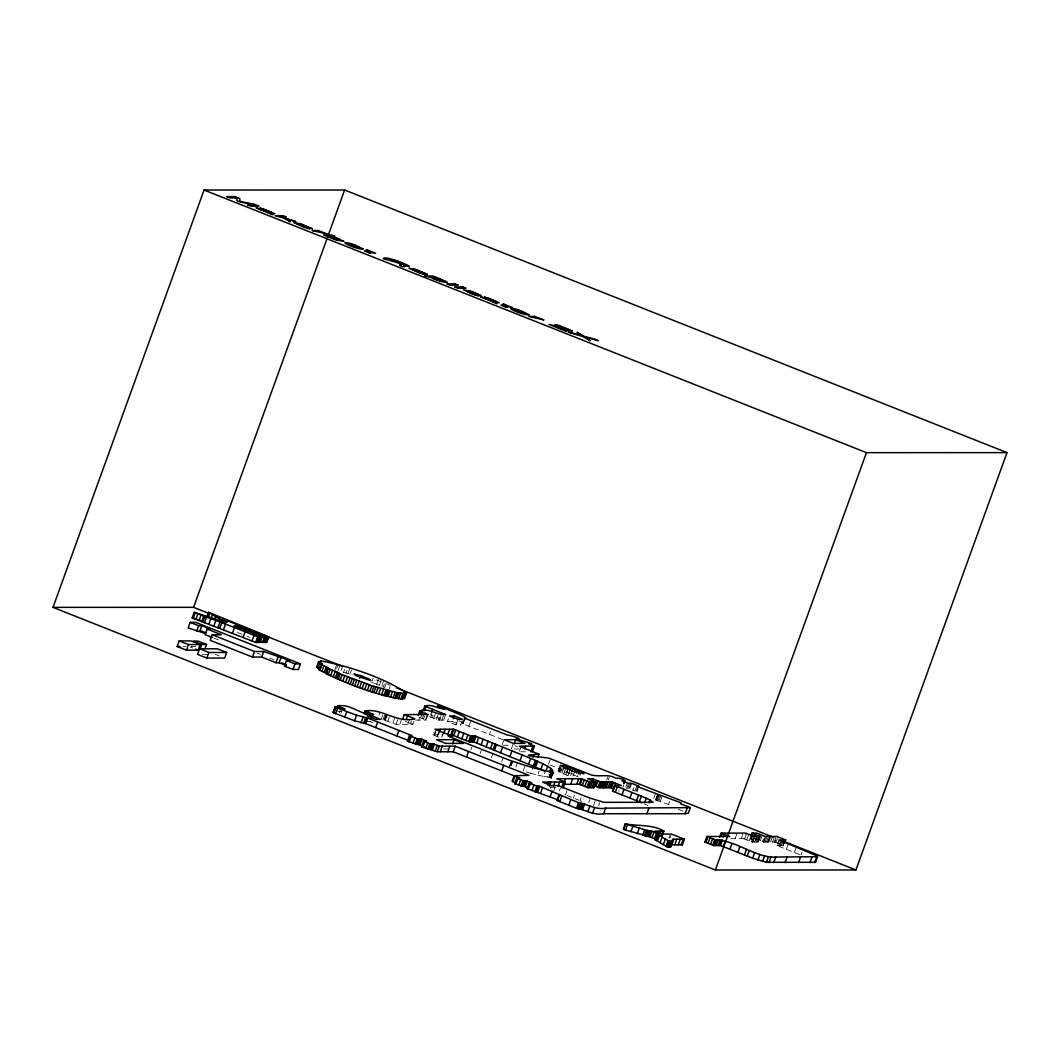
<?xml version="1.0" encoding="UTF-8"?>
<svg xmlns="http://www.w3.org/2000/svg" width="1060" height="1060" viewBox="0 0 1060 1060"><rect width="100%" height="100%" fill="white"/><g stroke="black" fill="none" stroke-linecap="round" stroke-linejoin="round"><path stroke-width="0.75" stroke-dasharray="5 3.75" d="M572.36 771.057L570.346 776.635C542.905 765.691 569.193 772.342 577.382 776.635M334.88 669.721L336.894 664.156M336.656 668.502L338.166 664.328M338.113 670.423L340.141 664.858M342.791 665.786L340.764 671.351L352.291 674.862M343.559 672.358L344.566 669.575M345.944 673.126L346.951 670.331M347.958 673.63L349.972 668.052M349.972 674.12L351.483 669.947M339.306 712.678L340.817 708.504M340.869 713.261L342.38 709.074M372.219 680.772L373.226 677.989M385.747 684.773L384.74 687.556L374.021 683.13L375.028 680.335M376.724 684.097L378.738 678.519M379.48 685.051L381.494 679.487M381.812 685.979L383.826 680.401M365.316 721.555L370.139 721.542L371.146 718.76M383.415 686.787L384.435 684.005M379.056 715.023L380.063 712.24M388.967 689.397L389.974 686.615M382.872 714.89L381.348 719.064L396.042 724.338L412.817 724.351L414.831 718.786M383.031 719.74L385.045 714.162M384.038 720.137L386.052 714.559M384.356 720.137L386.37 714.559M385.018 720.137L387.033 714.559M385.429 720.137L387.443 714.559M387.814 721.078L389.828 715.513M392.902 723.106L394.929 717.527M396.042 724.338L398.057 718.773M399.766 724.351L401.276 720.177M407.808 724.351L409.822 718.786M412.817 724.351L410.578 723.437L411.585 720.654M418.753 720.124L419.76 717.342M428.108 714.559L426.093 720.124L420.608 717.872L421.615 715.089M422.357 718.601L423.867 714.427M423.576 719.091L424.583 716.295M425.418 719.819L427.432 714.241M431.632 712.108L430.625 714.89L443.65 720.124L445.664 714.559M429.366 716.706L430.824 717.183L432.838 711.618M443.65 720.124L438.376 720.098L432.4 717.739L434.428 712.174M433.752 718.269L435.766 712.704M436.481 719.356L438.495 713.778M443.425 732.632L441.41 738.197L432.93 734.832L433.938 732.049M438.376 720.098L439.383 717.315M439.41 720.124L441.424 714.559M433.977 735.256L435.991 729.691M434.693 734.832L435.7 732.049M441.901 720.124L443.915 714.559M437.144 736.514L438.654 732.327M438.469 734.832L439.476 732.049M462.306 720.734L460.795 724.908L455.959 724.908L447.452 721.542L448.459 718.746M447.452 721.542L452.275 721.542L453.283 718.746M455.959 724.908L457.973 719.342M502.678 739.602L462.372 723.609L463.392 720.826M462.372 723.609L465.128 718.017M463.114 723.596L465.83 717.819M468.865 726.193L470.878 720.628M470.852 749.884L471.859 747.088M480.18 753.435L481.704 749.261M489.428 734.355L490.435 731.572M491.376 757.701L492.887 753.528M502.003 745.273L504.03 739.708M501.791 761.663L503.301 757.489M511.317 748.969L513.345 743.391M509.462 766.512L511.49 760.828M509.582 766.353L511.755 760.749M510.695 765.293L512.205 761.106M511 765.333L512.51 761.146M511.344 765.36L512.351 762.577M519.426 751.275L520.95 747.101M515.902 767.042L517.413 762.856M523.136 771.031L525.15 765.466M526.184 771.945L530.769 773.296L532.783 767.731M530.769 773.296L537.764 775.112L539.275 770.938M537.764 775.112L543.621 776.397L545.635 770.819M548.457 764.379L550.471 758.801M543.621 776.397L547.834 777.033L549.849 771.455M547.834 777.033L551.544 778.146L549.12 777.099L551.134 771.534M549.279 777.311L551.306 771.746M549.888 777.417L551.902 771.852M550.021 777.59L552.048 772.024M549.12 777.099L550.484 776.702L551.995 772.515M550.524 777.682L552.538 772.117M550.63 777.828L551.637 775.032M551.094 777.987L553.108 772.422M553.36 772.462L551.346 778.04L553.558 772.568M550.299 788.348L551.306 785.566M558.209 770.978L560.276 765.161M558.567 771.375L560.581 765.797M559.335 771.892L561.747 765.161M553.691 791.144L555.202 786.957M560.462 772.515L563.045 765.413M561.933 773.244L563.947 767.678M563.721 774.038L565.735 768.473M559.362 790.853L560.369 788.057M566.53 772.515L567.537 769.732M565.801 774.913L567.816 769.335M568.703 773.244L569.71 770.461M568.067 775.801L569.074 773.005M566.994 790.694L565.483 794.867L561.508 793.291M573.076 775.999L574.083 773.217M573.394 798.008L574.401 795.225M581.039 797.849L580.032 800.631L582.801 801.731L583.822 798.948M588.737 802.394L589.758 799.611M593.494 805.56L595.005 801.387M606.731 779.908L607.738 777.126M598.715 805.573L599.721 802.791M608.228 780.12L609.235 777.338M622.776 787.487L623.783 784.705M625.864 787.116L627.374 782.942M626.659 788.693L628.673 783.115M627.798 788.693L629.812 783.115M628.964 788.693L630.978 783.115M631.733 783.327L629.719 788.905L635.351 791.131M633.058 790.23L634.066 787.434M635.192 790.455L636.702 786.281M637.881 786.281L635.867 791.846L636.994 791.846L638.001 789.064M638.014 787.408L636.994 791.846M655.424 793.794L653.397 799.372L671.444 805.441M655.345 800.101L657.359 794.536M655.968 800.101L657.982 794.536M656.63 800.101L658.644 794.536M656.922 800.128L658.936 794.563M657.955 800.353L659.969 794.775M659.068 800.578L661.082 795.013M660.393 801.068L662.42 795.49M668.515 804.275L669.523 801.492M668.939 838.248L669.947 835.452M669.893 838.248L670.9 835.452M735.057 838.685L737.084 833.107M741.165 838.685L743.179 833.107M730.698 838.685L743.722 838.685L745.737 833.107M744.61 839.03L746.624 833.465M746.717 839.865L748.731 834.299M749.235 840.871L751.249 835.293M750.48 838.685L751.99 834.498M750.864 839.03L751.871 836.247M751.354 841.706L753.369 836.141M743.722 838.685L752.242 842.064L754.256 836.486M752.892 842.064L754.905 836.486M754.442 842.064L756.456 836.486M755.488 840.871L757.516 835.293M756.283 842.051L758.311 836.486M757.807 839.865L759.318 835.691M757.608 841.706L759.622 836.141M757.834 842.051L759.861 836.486M752.242 842.064L758.496 842.051L760.51 836.486M760.325 840.871L762.339 835.293M762.431 841.706L763.438 838.924M754.799 838.685L763.319 842.051L765.333 836.486M763.823 842.051L765.837 836.486M765.029 842.051L767.042 836.486M766.46 842.051L768.487 836.486M767.665 842.051L769.679 836.486M768.169 842.051L770.183 836.486M768.884 842.051L770.898 836.486M770.567 842.051L772.581 836.486M772.568 842.051L774.582 836.486M774.25 842.051L776.264 836.486M763.319 842.051L774.953 842.051L776.967 836.486M775.867 842.422L777.881 836.844M799.637 854.532L776.953 845.535L778.967 839.971M777.656 845.535L779.67 839.971M779.338 845.535L781.353 839.971M779.736 846.649L781.763 841.07M781.353 845.535L782.36 842.753M782.823 845.178L784.334 840.991M783.035 845.535L784.042 842.753M776.953 845.535L783.737 845.535L784.745 842.753M786.387 849.272L788.401 843.707M794.324 852.426L796.338 846.861M800.976 855.062L801.983 852.28M182.996 646.481L185.911 646.481M195.994 646.64L191.171 646.64L194.006 647.766M202.394 654.365L207.243 654.365M337.716 711.591L341.969 711.591M415.48 720.124L426.2 720.124M432.93 734.832L443.159 734.832M503.46 745.273L510.734 745.273M443.663 748.969L451.745 748.969M514.232 748.969L520.049 748.969M520.553 751.765L526.595 751.765M550.273 787.659L556.049 787.659M751.672 838.685L749.976 838.685L758.496 842.051M430.824 717.183L432.4 717.739M376.433 679.857L384.117 682.905M385.654 683.514L390.266 685.343M774.953 842.051L783.737 845.535M237.466 632.475L243.005 634.675M247.152 636.318L249.908 637.418M678.426 809.297L683.104 811.138M514.975 745.803L517.638 746.849M452.275 721.542L460.795 724.908M618.417 790.773L619.332 791.131M549.941 764.962L567.683 771.998M569.167 772.581L578.071 776.119M257.421 653.212L260.455 654.417M269.571 658.035L274.129 659.837M213.736 638.054L219.433 640.319M405.49 721.423L410.578 723.437M215.326 654.365L219.314 655.941M566.808 795.397L578.707 800.115M190.151 647.011L192.801 648.058M370.139 721.542L372.974 722.668M371.716 682.163L374.021 683.13M418.846 717.077L420.608 717.872M459.059 720.774L463.816 723.384M644.228 803.798L647.938 805.573M548.855 773.999L550.484 776.702"/><path stroke-width="1.5" d="M406.589 692.948L404.324 692.71L402.31 698.275L404.575 698.527L406.589 692.948C383.322 677.512 349.601 666.329 320.385 660.791C324.108 664.01 313.482 659.161 322.081 663.997L320.067 669.562L316.556 667.191L319.206 667.575M321.458 663.494L319.206 669.893C344.99 683.356 374.339 694.817 402.376 699.216M404.324 692.71C403.992 696.062 395.367 687.781 395.99 698.527M532.915 746.187L530.901 751.765L532.411 751.659L534.425 746.081L519.387 746.187L538.997 754.256C509.727 755.701 549.53 756.933 550.471 758.801L590.473 774.661C598.635 777.55 607.883 773.389 615.608 778.159C618.669 778.12 627.467 778.742 623.797 783.472M53 607.367L204.077 190.031L344.632 190.005L1007 452.633L855.923 869.969L715.367 869.995L53 607.367L193.556 607.34L208.926 613.435M177.179 646.481L179.193 640.916L190.827 640.916L200.141 644.599L198.127 650.178L186.494 650.178L177.179 646.481L180.081 646.481M193.556 607.34L344.632 190.005M286.2 665.548L279.098 662.738L275.958 662.738L261.674 657.067L252.452 657.067L210.211 640.319L212.225 634.755L254.48 651.502L263.702 651.502L289.632 660.539L286.491 660.539L284.477 666.104L292.984 669.483L298.443 669.483L300.457 663.904L195.636 622.352L190.177 622.352L188.163 627.917L205.481 633.549M259.594 641.26L262.496 642.413L266.802 642.413L268.816 636.835L264.51 636.835L236.565 625.758L234.088 625.758L262.032 636.835L260.018 642.413L255.712 642.413L192.138 617.874L194.165 612.309L224.428 621.995L227.237 621.995L220.202 619.199L208.648 612.309L207.137 616.483M193.251 618.325L195.265 612.746M195.888 619.371L197.902 613.793M186.494 650.178L188.508 644.599L200.141 644.599M199.041 620.617L201.055 615.038M196.67 631.296L198.684 625.718L201.824 625.718L210.331 629.097L207.19 629.097L205.176 634.662L212.305 637.497M201.678 621.663L203.692 616.085M202.791 622.101L204.805 616.536L194.165 612.309M199.797 631.296L201.824 625.718M204.553 622.737L206.567 617.158M208.277 617.158L209.787 612.985M199.558 648.799L197.544 654.365L206.859 658.061L224.64 658.061L226.654 652.483L217.34 648.799L199.558 648.799L208.873 652.496L226.654 652.483M208.767 624.234L210.794 618.669M200.194 648.627L201.705 644.453L206.528 644.453L205.017 648.627M210.98 618.762L212.49 614.575M214.703 619.279L215.71 616.483M213.802 626.036L215.816 620.458M206.859 658.061L208.873 652.496M218.015 627.533L220.93 619.49M219.791 628.169L221.805 622.591L204.805 616.536M223.527 629.653L225.541 624.075M232.431 633.178L234.445 627.613M243.071 637.391L245.085 631.826M251.975 640.929L253.989 635.364M255.712 642.413L257.726 636.835L262.032 636.835M256.162 642.413L258.176 636.835M257.222 642.413L259.25 636.835M252.452 657.067L254.48 651.502M258.507 642.413L260.522 636.835M260.098 639.869L261.608 635.682M259.567 642.413L261.581 636.835M262.496 642.413L264.51 636.835M262.946 642.413L264.96 636.835M264.006 642.413L266.034 636.835M265.278 642.413L267.305 636.835M266.351 642.413L268.365 636.835M261.674 657.067L263.702 651.502M275.958 662.738L277.985 657.16M279.098 662.738L281.112 657.16M292.984 669.483L294.998 663.904L300.457 663.904M316.543 667.469L318.57 661.625M317.881 668.224L319.895 662.659M319.206 669.893L322.081 663.997M319.935 670.437L321.644 664.156M321.948 671.351L323.962 665.786L321.948 664.858M324.214 672.358L326.228 666.793L323.962 665.786M325.685 673.126L327.699 667.548L326.228 666.793M326.215 673.63L327.699 667.548M326.719 674.12L328.229 668.065M328.123 674.862L330.137 669.297L328.732 668.555M330.561 675.856L332.588 670.278L330.137 669.297M333.264 676.903L335.278 671.338L332.588 670.278M335.397 677.83L337.411 672.252L335.278 671.338M336.815 678.599L338.842 673.034L337.411 672.252M338.206 679.38L340.22 673.816L338.842 673.034M340.167 680.255L342.181 674.69L340.22 673.816M342.764 681.209L344.792 675.631L371.835 685.754L398.003 692.962M408.537 740.596L365.7 723.622L354.57 720.774L333.913 712.903L333.171 712.452L335.397 706.728L345.096 709.074L337.411 706.026C350.568 703.178 360.864 715.633 373.703 714.559L365.17 710.862L364.163 713.645M333.171 712.452L335.397 706.728M333.37 712.307L335.821 706.728M333.913 712.903L336.007 706.728M345.56 682.176L347.574 676.598M335.596 713.632L337.61 708.053L335.185 706.874M348.077 683.13L350.091 677.565M350.237 684.097L352.264 678.519M352.344 685.051L354.358 679.487M354.65 685.979L356.663 680.401M344.765 717.169L346.779 711.591L337.61 708.053M359.645 678.426L360.652 675.644L369.105 678.996L370.921 680.666L355.829 675.644L354.014 673.975L360.652 675.644M357.167 686.801L359.194 681.222M359.698 687.556L361.725 681.991M362.189 688.39L364.203 682.826M364.759 689.397L366.773 683.832M354.57 720.774L356.584 715.208L367.714 718.044L412.009 735.613L409.412 735.653L407.398 741.218L422.887 746.028M367.356 690.444L369.37 684.879M369.821 691.332L371.835 685.754M371.954 691.915L373.968 686.35M361.009 722.933L363.024 717.368M365.21 714.241L366.217 711.459M373.928 692.392L375.942 686.814M363.514 723.463L365.541 717.898M366.972 715.036L367.979 712.254M365.104 723.622L367.118 718.044M376.075 693.001L378.089 687.423M365.7 723.622L367.714 718.044M378.725 693.916L380.739 688.351M371.146 718.76L372.153 715.977L380.673 719.356L375.85 719.356L367.33 715.977L372.153 715.977M381.507 694.923L383.521 689.344M383.879 695.678L385.906 690.113M385.429 695.996L387.443 690.418M386.608 696.115L388.623 690.537M375.651 727.558L377.678 721.992M388.119 696.407L390.133 690.842M390.491 697.122L392.505 691.557M393.141 697.957L395.155 692.392M395.181 698.527L397.208 692.948M396.215 698.275L398.242 692.71M396.891 698.222L398.904 692.657M398.653 698.633L400.667 693.054M400.852 699.216L402.866 693.637M402.151 697.241L403.661 693.054M402.35 699.507L404.39 693.637M403.794 698.527L405.808 692.962M402.774 718.76L404.284 714.572L428.214 714.559L419.747 710.902L418.236 715.076M396.904 735.985L398.918 730.419M406.497 718.64L407.504 715.858M409.716 737.044L408.206 741.218L407.398 741.218M409.107 741.907L411.121 736.342L409.412 735.653M419.866 714.294L420.873 711.512M421.615 715.089L422.622 712.293M423.284 710.2L424.795 706.013C431.937 703.84 437.727 708.782 444.392 709.06C421.297 699.746 461.868 714.149 465.83 717.819L464.399 718.031L507.647 735.203C509.847 734.911 525.548 740.026 516.087 738.807L531.696 743.669L528.702 743.762L534.425 746.081M424.424 710.73L425.934 706.543L424.795 706.013M412.923 743.418L414.937 737.853M415.334 744.372L417.349 738.807L420.767 738.82L426.849 741.231L423.523 741.245L421.509 746.81L422.715 747.3L437.316 751.752L453.216 751.765L515.054 776.212M415.944 744.385L417.958 738.82M417.242 744.385L419.257 738.82M418.077 744.385L420.197 738.82M418.21 744.385L420.343 738.82M418.581 744.385L420.595 738.82M418.753 744.385L420.767 738.82M431.632 712.108L432.639 709.326L425.934 706.543M419.972 744.875L421.999 739.297M422.715 747.3L424.729 741.735L423.523 741.245M425.749 748.506L427.763 742.928M427.816 749.327L429.83 743.749L433.249 743.775L439.33 746.174L455.23 746.2L528.953 775.35L514.14 775.748L512.112 781.313L515.796 782.863M428.505 749.34L430.532 743.775M430.121 749.34L432.135 743.775M431.234 749.34L433.249 743.775M432.387 749.791L434.401 744.226M439.476 732.049L440.483 729.267M435.276 750.944L437.303 745.365M443.663 733.44L445.173 729.267M437.316 751.752L439.33 746.174M440.271 751.779L442.285 746.2M453.283 718.746L454.289 715.964L462.809 719.342L457.973 719.342L449.466 715.964L454.289 715.964M449.665 729.267L447.651 734.832L451.785 734.858L469.262 741.775L473.913 741.921L533.273 766.181C538.122 769.454 537.91 751.99 535.141 766.619M450.844 734.832L452.858 729.267L453.812 729.293L471.289 736.21L475.94 736.342L536.89 760.921L535.048 766.698M451.785 734.858L453.812 729.293M447.837 751.765L449.851 746.2M453.707 735.627L455.72 730.048M452.647 743.881L454.157 739.708L463.472 743.404L445.677 743.404L436.362 739.708L454.157 739.708M457.377 737.071L459.391 731.506M453.216 751.765L455.23 746.2M461.776 738.82L463.79 733.255M465.87 740.45L467.884 734.871M468.639 741.536L470.653 735.971M469.262 741.775L471.289 736.21M469.805 741.775L471.819 736.21M470.746 741.775L472.76 736.21M471.846 741.775L473.86 736.21M466.572 756.986L468.586 751.421M472.826 741.775L474.84 736.21M473.462 741.775L475.476 736.21M473.913 741.921L475.94 736.342M476.669 743.007L478.683 737.442M481.134 744.783L483.148 739.204M486.142 746.77L488.17 741.192M490.542 748.506L492.569 742.941M493.152 749.539L495.166 743.974M494.556 750.122L496.57 744.544M500.625 752.64L502.639 747.075M501.685 770.912L503.712 765.346M514.153 743.881L515.663 739.708L524.978 743.391L513.345 743.391L504.03 739.708L515.663 739.708M509.9 756.482L511.914 750.917M520.01 760.683L522.024 755.104M512.921 781.723L514.935 776.158L514.14 775.748M524.74 748.983L525.747 746.187M528.185 787.779L514.683 783.737L516.697 778.172L519.93 778.133L514.935 776.158M516.299 781.472L517.81 777.298M515.65 784.148L517.664 778.583L516.697 778.172M518.645 785.341L520.659 779.762M528.596 764.233L530.609 758.668M520.884 786.228L522.898 780.663L526.343 780.703L531.881 783.128M521.547 786.268L523.56 780.703M532.981 757.449L533.988 754.654M523.123 786.268L525.137 780.703M524.329 786.268L526.343 780.703M525.336 786.653L527.35 781.074M533.273 766.181L535.287 760.616M533.816 766.327L535.843 760.762M534.147 766.367L536.174 760.802M534.439 766.406L536.453 760.828M537.857 757.449L538.997 754.256M557.984 799.849L527.204 788.706L529.218 783.128L531.471 783.128M528.688 786.387L530.199 782.214M529.205 785.91L530.212 783.128M528.251 789.144L530.265 783.578L529.218 783.128M531.921 790.601L533.935 785.036M544.429 771.256L540.799 769.374L542.813 763.81L537.142 761.08M534.889 791.78L536.903 786.202L539.765 786.295L578.482 802.685C587.717 804.116 595.786 810.118 605.618 808.144L690.338 807.64L688.324 813.206L685.158 813.709L603.604 813.722C593.772 815.697 585.703 809.681 576.454 808.263L557.242 800.618L559.176 794.549M535.486 791.86L537.5 786.295M536.731 791.86L538.745 786.295M537.751 791.86L539.765 786.295M546.139 770.487L547.649 766.314L542.813 763.81M540.6 792.96L542.627 787.394M549.358 772.607L550.869 768.421L547.649 766.314M551.465 772.846L552.472 770.063L550.869 768.421M547.596 784.877L548.603 782.081M548.298 784.877L549.305 782.081M549.451 786.268L550.962 782.081M553.413 786.268L554.923 782.081M550.14 796.749L552.154 791.171M563.642 768.579L564.649 765.797L577.462 770.222L584.007 773.853L572.36 771.057L560.223 765.413L564.649 765.797M558.13 786.268L559.64 782.081M565.497 769.11L566.504 766.314M567.537 769.732L568.544 766.95M563.589 782.081L561.575 787.659L563.231 787.659L565.245 782.081L556.739 778.702L581.331 778.702L589.85 782.081L596.104 782.081L594.077 787.646L587.823 787.646L579.317 784.281L563.377 784.281M557.242 800.618L559.203 794.854M563.88 782.889L565.391 778.702M559.76 794.549L557.163 800.115M569.71 770.461L570.717 767.665M559.707 801.612L561.721 796.047M571.976 771.256L572.983 768.473M574.255 772.117L575.262 769.335M570.651 784.281L572.678 778.702M576.454 773.005L577.462 770.222M578.389 773.84L579.396 771.057M568.769 805.216L570.783 799.637M580.032 774.608L581.039 771.826M576.759 784.281L578.773 778.702M579.317 784.281L581.331 778.702M580.204 784.625L582.218 779.06M582.311 785.46L584.325 779.895M576.454 808.263L578.482 802.685M584.828 786.467L586.842 780.889M577.514 808.621L579.529 803.056M578.654 808.86L580.668 803.281M586.948 787.302L588.962 781.723M579.635 809.058L581.649 803.493M579.913 809.085L581.927 803.506M587.823 787.646L589.85 782.081M580.602 809.085L582.616 803.506M588.472 787.646L590.5 782.081M581.198 809.085L583.212 803.506M590.036 787.646L592.05 782.081M592.288 781.843L593.295 779.06M582.576 809.615L584.603 804.037M591.877 787.646L593.892 782.081M593.428 787.646L595.455 782.081M597.933 780.889L595.919 786.467L598.913 787.646L610.547 787.646L613.634 788.878L615.661 783.3M587.836 811.695L589.85 806.117M598.025 787.302L600.039 781.723M598.913 787.646L600.927 782.081L612.561 782.081L621.346 785.566L614.562 785.566L612.548 791.131L641.79 802.778M599.417 787.646L601.431 782.081M600.622 787.646L602.636 782.081M592.447 813.524L594.461 807.945M602.053 787.646L604.067 782.081M603.259 787.646L605.273 782.081M603.763 787.646L605.777 782.081M604.465 787.646L606.492 782.081M606.148 787.646L608.175 782.081M608.162 787.646L610.176 782.081M609.844 787.646L611.858 782.081M610.547 787.646L612.561 782.081M611.461 788.004L613.475 782.439M603.604 813.722L605.618 808.144M613.753 789.74L615.264 785.566M615.33 792.231L617.344 786.666M623.651 783.3L624.658 780.518M621.981 794.867L623.995 789.303M629.918 798.021L631.932 792.443M656.657 839.48L649.025 836.459L623.267 829.45L625.281 823.872C638.266 826.31 651.993 824.15 663.904 831.093L662.381 835.267M624.128 828.046L625.639 823.872M625.519 830.112L627.533 824.547M636.557 800.658L638.584 795.079M639.352 801.758L641.366 796.192L614.562 785.566M630.885 831.716L632.899 826.151M644.732 802.407L646.242 798.233L641.366 796.192M637.285 833.624L639.299 828.059M648.945 802.791L649.952 800.008L646.242 798.233M646.865 813.709L648.879 808.144M642.651 835.227L644.665 829.649M644.904 835.889C644.665 825.833 654.736 832.921 659.558 834.26L657.226 834.273L655.212 839.838L667.164 846.847L670.688 846.847L672.583 839.242L684.442 839.228L682.428 844.807L670.569 844.807L670.688 846.847M645.249 836.009L647.276 830.43M645.606 836.115L647.62 830.537M645.964 836.221L647.978 830.656M646.335 836.34L648.349 830.775M646.693 836.459L648.72 830.894M646.944 836.459L648.958 830.894M647.514 836.459L649.528 830.894M648.203 836.459L650.217 830.894M648.786 836.459L650.8 830.894M649.025 836.459L651.039 830.894M649.913 836.817L651.926 831.239M652.019 837.652L654.033 832.073M654.537 838.646L656.551 833.081M655.451 839.957L657.478 834.273M655.663 840.063L657.226 834.273M655.875 840.183L657.677 834.498M656.06 840.288L657.889 834.604M656.233 840.381L658.075 834.71M659.638 833.875L660.658 831.093M657.385 841.057L659.399 835.492L658.26 834.816M661.427 835.267L662.937 831.093M660.102 842.66L662.116 837.095M663.322 844.581L665.349 839.003M666.038 846.185L668.052 840.606M667.164 846.847L669.191 841.282L672.702 841.282M667.535 846.847L669.549 841.282M668.409 846.847L670.423 841.282M669.443 846.847L671.457 841.282M670.582 845.019L672.093 840.845M670.609 845.522L672.12 841.348M670.317 846.847L672.663 840.567M670.675 846.635L672.689 841.07M671.801 844.807L673.829 839.242M685.158 813.709L687.172 808.144M674.743 844.807L676.757 839.242M678.254 844.807L680.268 839.242M681.196 844.807L683.21 839.228M784.745 842.753L785.751 839.971L778.967 839.971L816.717 855.804L817.551 856.732L815.538 862.297L766.42 862.297L752.653 858.189L720.482 845.549L713.698 845.549L704.913 842.064L706.927 836.499L729.664 836.486L721.144 833.12L719.634 837.294M706.132 840.673L707.643 836.499M705.827 842.422L707.841 836.857M708.014 843.296L710.028 837.718M710.611 844.317L712.625 838.751M712.784 845.178L714.798 839.613M713.698 845.549L715.712 839.971C735.07 840.553 751.606 854.731 770.978 857.063L817.551 856.732M714.4 845.549L716.414 839.971M716.083 845.549L718.097 839.971M721.025 836.247L722.032 833.465M718.097 845.549L720.111 839.971M719.78 845.549L721.794 839.971M723.132 837.082L724.139 834.299M720.482 845.549L722.496 839.971M723.264 846.649L725.279 841.083M715.367 869.995L866.444 452.66L1007 452.633M729.889 849.272L731.904 843.707M737.8 852.412L739.827 846.847M750.983 835.889L751.99 833.107L756.827 833.107L765.333 836.486L776.967 836.486L785.751 839.971M744.438 855.036L746.452 849.471M751.871 836.247L752.878 833.465M753.978 837.082L754.985 834.299M747.221 856.149L749.235 850.571M752.653 858.189L754.667 852.624M757.9 859.965L759.914 854.4M762.617 861.383L764.631 855.804M766.42 862.297L768.434 856.732M768.964 862.628L770.978 857.063M773.707 862.628L775.735 857.063M782.36 842.753L783.366 839.971M784.042 842.753L785.049 839.971M785.049 862.628L787.063 857.063M798.577 862.628L800.591 857.063M809.919 862.628L811.933 857.063M814.676 862.628L816.69 857.05M419.747 710.902C428.982 707.603 436.76 715.328 445.664 714.559L432.639 709.326M365.17 710.862C382.62 708.252 396.983 723.503 414.831 718.786L404.284 714.572M424.835 746.797L421.509 746.81M212.225 634.755L221.447 634.755L207.19 629.097M452.858 729.267L434.944 729.267L452.434 736.21L448.234 736.223L511.596 760.987L532.783 767.731L553.558 772.568L551.134 771.534L552.499 771.124L552.472 770.063M624.804 780.69L621.942 780.69L627.851 783.115L631.733 783.327L639.008 786.281L636.702 786.281L637.749 786.798L679.327 802.195L681.288 803.003L680.454 803.719L690.338 807.64M565.245 782.081L542.521 782.081L551.306 785.566L558.09 785.566L590.261 798.206L604.028 802.327L653.145 802.314L649.952 800.008M514.683 783.737L515.862 783.737M527.204 788.706L528.198 788.706M612.548 791.131L613.25 791.131M663.904 831.093L654.669 831.093L662.182 834.061L671.404 834.061L684.442 839.228M721.144 833.12L745.737 833.107L754.256 836.486L760.51 836.486L751.99 833.107M655.212 839.838L656.723 839.838M704.913 842.064L705.629 842.064M192.138 617.874L199.77 620.153M625.281 823.872L646.918 830.324M439.874 278.714L433.063 276.05L424.609 276.05L430.797 277.269C438.853 282.517 461.113 285.59 434.878 277.481C425.815 277.031 451.401 284.385 440.324 279.217M342.181 674.69L344.792 675.631M346.779 711.591L356.584 715.208M264.523 210.556L259.356 209.085L269.995 212.57L266.471 211.298M204.077 190.031L866.444 452.66M208.648 612.309L268.816 636.835M215.061 615.873L219.672 617.702M222.746 618.921L342.618 666.448M396.413 687.781L772.939 837.069M785.235 841.945L855.923 869.969M221.805 622.591L257.726 636.835M600.927 782.081L592.421 778.702L587.584 778.702L596.104 782.081M190.177 622.352L198.684 625.718M286.491 660.539L294.998 663.904M201.215 630.938L205.773 632.74M281.721 662.858L286.279 664.66M593.202 787.302L594.077 787.646M706.927 836.499L715.712 839.971M206.528 644.453L198.008 641.075L193.185 641.075L201.705 644.453M179.193 640.916L188.508 644.599M195.464 649.117L198.127 650.178M411.121 736.342L417.349 738.807M424.729 741.735L429.83 743.749M517.664 778.583L522.898 780.663M530.265 783.578L536.903 786.202M681.076 844.263L682.428 844.807M534.757 766.764L540.799 769.374M659.399 835.492L669.191 841.282M403.794 697.957L404.575 698.527M814.703 861.383L815.538 862.297M399.938 265.199C401.236 267.597 407.848 266.961 403.701 265.185C423.417 271.214 385.231 254.373 383.203 258.68C385.217 259.356 406.536 264.377 399.938 265.199M267.862 212.623L272.009 214.597L272.751 214.597L271.029 213.789L274.805 213.736L263.582 208.952L259.819 208.078L271.519 212.49L255.99 207.747L267.862 212.623M492.291 301.61L496.438 303.584L497.18 303.584L495.457 302.776L499.233 302.723L488.011 297.94L484.248 297.065L495.947 301.477L480.418 296.734L492.291 301.61M477.954 294.441L481.16 295.7L472.177 291.566L463.352 289.791L473.33 294.362A7.049 0.742 19.9 0 0 477.066 295.448L479.014 295.806C466.016 292.732 461.087 287.127 477.954 294.441M572.108 330.959L553.452 325.791L566.848 331.104L565.894 331.104L549.04 324.426L568.571 329.673L554.87 324.665L559.481 325.606L572.108 330.959M312.223 228.695L297.131 223.806L309.984 228.894L304.299 227.344L293.766 222.587L300.947 223.806L312.223 228.695M427.352 274.354L412.274 269.452L425.126 274.54L419.442 273.003L408.908 268.233L416.09 269.465L427.352 274.354M328.892 236.221C340.724 243.548 345.639 238.818 328.892 236.221M363.09 248.915C359.578 250.531 334.562 239.812 349.774 243.31A8.48 0.888 19.9 0 1 355.06 245.059L363.09 248.915M528.966 314.688C525.468 316.304 500.452 305.585 515.663 309.083A8.48 0.888 19.9 0 1 520.937 310.832L528.966 314.688M343.692 241.23L336.828 240.156L323.578 235.042L331.926 235.028L334.92 236.221L331.912 236.221L343.692 241.23M483.93 297.979L494.424 301.543L483.93 297.979M504.494 306.26L506.945 307.426L500.969 305.094L505.328 305.028L502.837 304.034L503.672 304.034L512.205 307.426L504.494 306.26M367.886 252.094L370.351 253.26L364.375 250.942L368.721 250.862L366.23 249.869L367.065 249.869L375.611 253.26L367.886 252.094M308.964 227.608L298.483 223.686L308.964 227.608M424.106 273.268L413.625 269.346L424.106 273.268M348.183 243.641L352.755 246.317L359.671 247.802L354.65 245.257L348.183 243.641M514.06 309.401L518.631 312.09L525.561 313.575L520.539 311.031L514.06 309.401M405.953 265.172L391.127 260.031L393.962 260.031L405.953 265.172M235.638 197.862L229.861 197.875L226.602 196.577L234.909 196.577L239.798 198.525L240.01 201.387L254.215 204.235L259.051 206.157L250.743 206.157L247.497 204.871L254.572 204.898L240.381 202.049L237.003 200.711L236.777 197.836L235.638 197.862M283.298 215.763L274.977 215.763L283.59 217.963L290.202 221.805L286.571 218.863L295.873 221.646L281.43 216.942L286.253 216.942L283.298 215.763M318.278 230.523L312.223 230.523L327.315 234.075L318.278 230.523M455.19 283.921L446.883 283.921L449.97 285.153L458.278 285.14L455.19 283.921M460.623 286.982L454.594 286.982L457.734 288.227L463.763 288.227L460.623 286.982M462.902 286.982L461.749 286.982L466.042 288.227L462.902 286.982M534.902 316.423L528.847 316.423L543.939 319.961L534.902 316.423M594.143 339.014L584.59 336.484L577.064 332.244L581.463 335.596L568.187 332.019L582.695 336.418L590.301 340.79L585.703 337.279L598.211 340.631L594.143 339.014"/></g></svg>
